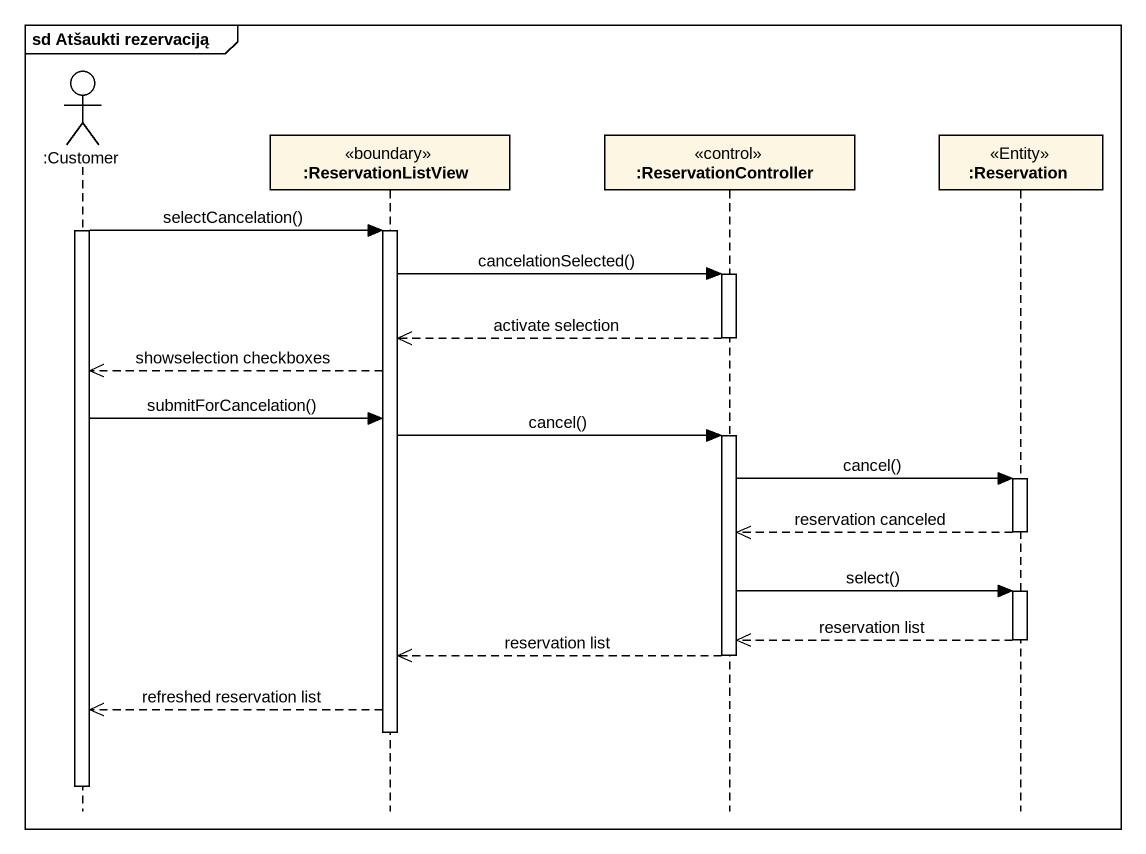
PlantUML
@startuml
mainframe sd Atšaukti rezervaciją
hide footbox
actor ":Customer" as Customer
participant ":ReservationListView" as ReservationListView <<boundary>>
participant ":ReservationController" as ReservationController <<control>>
participant ":Reservation" as Reservation <<Entity>>

activate Customer
Customer -> ReservationListView : selectCancelation()
activate ReservationListView
ReservationListView -> ReservationController : cancelationSelected()
activate ReservationController
ReservationController -->> ReservationListView : activate selection
deactivate ReservationController
ReservationListView -->> Customer : showselection checkboxes
Customer -> ReservationListView : submitForCancelation()
ReservationListView -> ReservationController : cancel()
activate ReservationController
ReservationController -> Reservation : cancel()
activate Reservation
Reservation -->> ReservationController : reservation canceled
deactivate Reservation
ReservationController -> Reservation : select()
activate Reservation
Reservation -->> ReservationController : reservation list
deactivate Reservation
ReservationController -->> ReservationListView : reservation list
deactivate ReservationController
ReservationListView -->> Customer : refreshed reservation list
deactivate ReservationListView
deactivate Customer
@enduml
